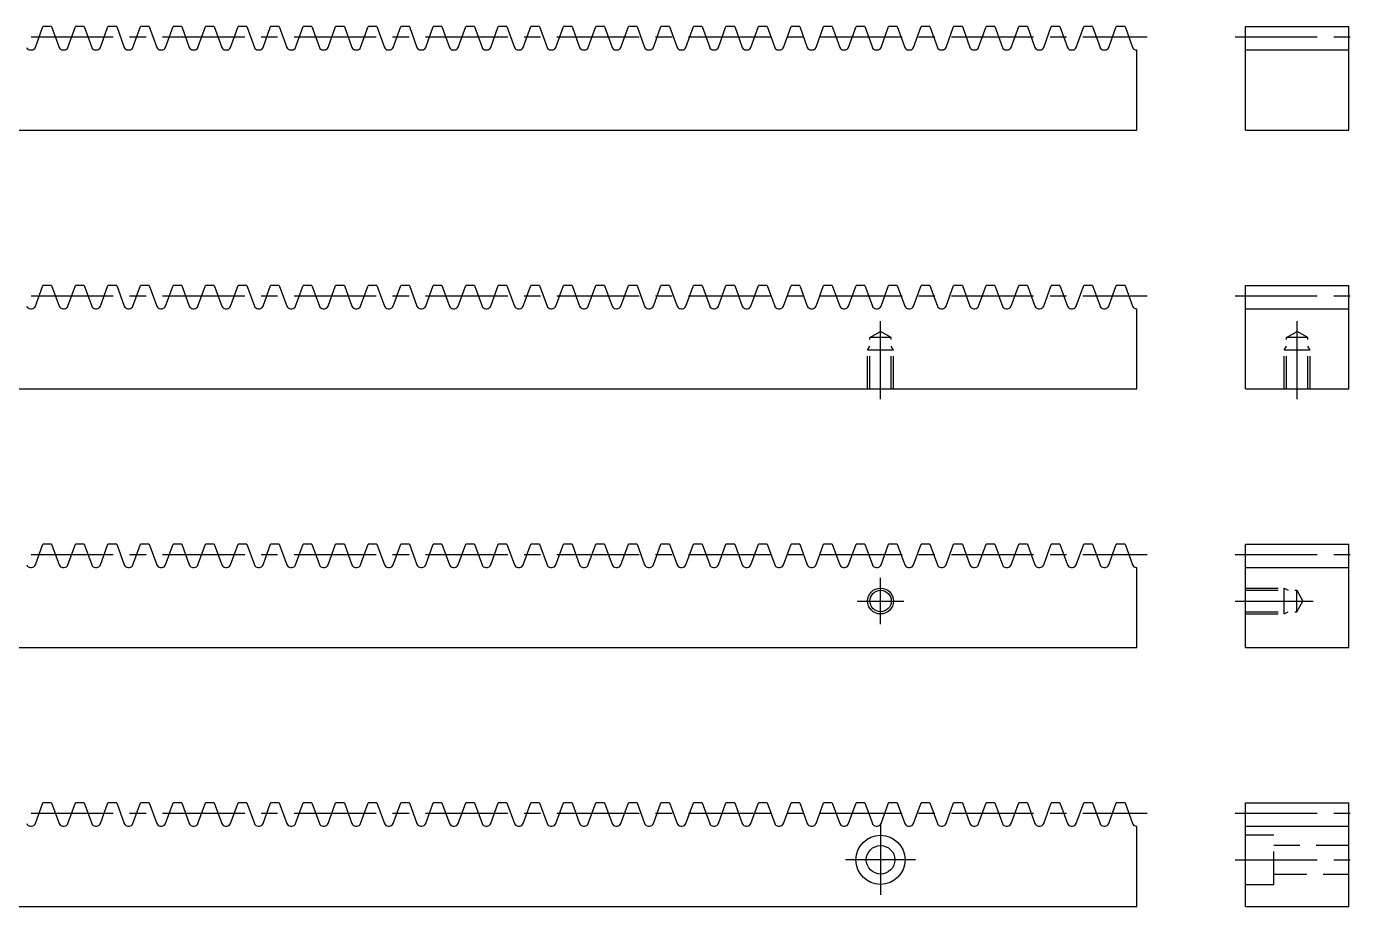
# Model space of a CAD drawing. Extents: x 0 to 1052, y -23 to 190.
# Drawn here: x 794.6 to 1052, y 20 to 190 of the extents above; entities that cross this region are included whole.
import ezdxf

# ---------------------------------------------------------------- set-up
doc = ezdxf.new("R2010")
doc.units = 0
doc.header["$LTSCALE"] = 0.5
doc.linetypes.add('CENTER', pattern=[50.8, 31.75, -6.35, 6.35, -6.35])
doc.linetypes.add('DASHED', pattern=[19.05, 12.7, -6.35])
for name, color, linetype in [('MSM_CENTER', 1, 'CENTER'), ('MSM_CONTINUOUS', 7, 'CONTINUOUS'), ('MSM_DASHED', 4, 'DASHED'), ('MSM_NARROW', 5, 'CONTINUOUS')]:
    doc.layers.add(name, color=color, linetype=linetype)

msp = doc.modelspace()

# ---------------------------------------------------------------- linework, layer by layer
at = {"layer": 'MSM_CENTER'}
for p, q in [((8, 188), (1011.02, 188)), ((1028, 188), (1052, 188)), ((8, 138), (1011.02, 138)), ((1028, 138), (1052, 138)), ((959.51, 118), (959.51, 133.09)), ((1040, 118), (1040, 133.09)), ((8, 88), (1011.02, 88)), ((1028, 88), (1052, 88)), ((959.51, 74.5), (959.51, 83.5)), ((955.01, 79), (964.01, 79)), ((1028, 79), (1043.09, 79)), ((8, 38), (1011.02, 38)), ((1028, 38), (1052, 38)), ((959.51, 35.75), (959.51, 22.25)), ((966.26, 29), (952.76, 29)), ((1028, 29), (1052, 29))]:
    msp.add_line(p, q, dxfattribs=at)
at = {"layer": 'MSM_CONTINUOUS'}
for p, q in [((796.24, 186), (797.69, 190)), ((799.38, 190), (797.69, 190)), ((799.38, 190), (800.84, 186)), ((802.52, 186), (803.98, 190)), ((805.66, 190), (803.98, 190)), ((805.66, 190), (807.12, 186)), ((808.8, 186), (810.26, 190)), ((811.95, 190), (810.26, 190)), ((811.95, 190), (813.4, 186)), ((815.09, 186), (816.54, 190)), ((818.23, 190), (816.54, 190)), ((818.23, 190), (819.69, 186)), ((821.37, 186), (822.83, 190)), ((824.51, 190), (822.83, 190)), ((824.51, 190), (825.97, 186)), ((827.65, 186), (829.11, 190)), ((830.8, 190), (829.11, 190)), ((830.8, 190), (832.25, 186)), ((833.94, 186), (835.39, 190)), ((837.08, 190), (835.39, 190)), ((837.08, 190), (838.54, 186)), ((840.22, 186), (841.68, 190)), ((843.36, 190), (841.68, 190)), ((843.36, 190), (844.82, 186)), ((846.5, 186), (847.96, 190)), ((849.65, 190), (847.96, 190)), ((849.65, 190), (851.1, 186)), ((852.79, 186), (854.24, 190)), ((855.93, 190), (854.24, 190)), ((855.93, 190), (857.38, 186)), ((859.07, 186), (860.53, 190)), ((862.21, 190), (860.53, 190)), ((862.21, 190), (863.67, 186)), ((865.35, 186), (866.81, 190)), ((868.5, 190), (866.81, 190)), ((868.5, 190), (869.95, 186)), ((871.64, 186), (873.09, 190)), ((874.78, 190), (873.09, 190)), ((874.78, 190), (876.23, 186)), ((877.92, 186), (879.38, 190)), ((881.06, 190), (879.38, 190)), ((881.06, 190), (882.52, 186)), ((884.2, 186), (885.66, 190)), ((887.34, 190), (885.66, 190)), ((887.34, 190), (888.8, 186)), ((890.49, 186), (891.94, 190)), ((893.63, 190), (891.94, 190)), ((893.63, 190), (895.08, 186)), ((896.77, 186), (898.23, 190)), ((899.91, 190), (898.23, 190)), ((899.91, 190), (901.37, 186)), ((903.05, 186), (904.51, 190)), ((906.19, 190), (904.51, 190)), ((906.19, 190), (907.65, 186)), ((909.34, 186), (910.79, 190)), ((912.48, 190), (910.79, 190)), ((912.48, 190), (913.93, 186)), ((915.62, 186), (917.08, 190)), ((918.76, 190), (917.08, 190)), ((918.76, 190), (920.22, 186)), ((921.9, 186), (923.36, 190)), ((925.04, 190), (923.36, 190)), ((925.04, 190), (926.5, 186)), ((928.19, 186), (929.64, 190)), ((931.33, 190), (929.64, 190)), ((931.33, 190), (932.78, 186)), ((934.47, 186), (935.92, 190)), ((937.61, 190), (935.92, 190)), ((937.61, 190), (939.07, 186)), ((940.75, 186), (942.21, 190)), ((943.89, 190), (942.21, 190)), ((943.89, 190), (945.35, 186)), ((947.04, 186), (948.49, 190)), ((950.18, 190), (948.49, 190)), ((950.18, 190), (951.63, 186)), ((953.32, 186), (954.77, 190)), ((956.46, 190), (954.77, 190)), ((956.46, 190), (957.92, 186)), ((959.6, 186), (961.06, 190)), ((962.74, 190), (961.06, 190)), ((962.74, 190), (964.2, 186)), ((965.88, 186), (967.34, 190)), ((969.03, 190), (967.34, 190)), ((969.03, 190), (970.48, 186)), ((972.17, 186), (973.62, 190)), ((975.31, 190), (973.62, 190)), ((975.31, 190), (976.77, 186)), ((978.45, 186), (979.91, 190)), ((981.59, 190), (979.91, 190)), ((981.59, 190), (983.05, 186)), ((984.73, 186), (986.19, 190)), ((987.88, 190), (986.19, 190)), ((987.88, 190), (989.33, 186)), ((991.02, 186), (992.47, 190)), ((994.16, 190), (992.47, 190)), ((994.16, 190), (995.62, 186)), ((997.3, 186), (998.76, 190)), ((1000.44, 190), (998.76, 190)), ((1000.44, 190), (1001.9, 186)), ((1003.58, 186), (1005.04, 190)), ((1006.73, 190), (1005.04, 190)), ((1006.73, 190), (1008.18, 186)), ((1030, 190), (1050, 190)), ((1030, 170), (1030, 190)), ((1050, 170), (1050, 190)), ((795.27, 185.5), (795.52, 185.5)), ((801.55, 185.5), (801.81, 185.5)), ((807.83, 185.5), (808.09, 185.5)), ((814.12, 185.5), (814.37, 185.5)), ((820.4, 185.5), (820.66, 185.5)), ((826.68, 185.5), (826.94, 185.5)), ((832.97, 185.5), (833.22, 185.5)), ((839.25, 185.5), (839.51, 185.5)), ((845.53, 185.5), (845.79, 185.5)), ((851.82, 185.5), (852.07, 185.5)), ((858.1, 185.5), (858.36, 185.5)), ((864.38, 185.5), (864.64, 185.5)), ((870.67, 185.5), (870.92, 185.5)), ((876.95, 185.5), (877.21, 185.5)), ((883.23, 185.5), (883.49, 185.5)), ((889.51, 185.5), (889.77, 185.5)), ((895.8, 185.5), (896.06, 185.5)), ((902.08, 185.5), (902.34, 185.5)), ((908.36, 185.5), (908.62, 185.5)), ((914.65, 185.5), (914.91, 185.5)), ((920.93, 185.5), (921.19, 185.5)), ((927.21, 185.5), (927.47, 185.5)), ((933.5, 185.5), (933.75, 185.5)), ((939.78, 185.5), (940.04, 185.5)), ((946.06, 185.5), (946.32, 185.5)), ((952.35, 185.5), (952.6, 185.5)), ((958.63, 185.5), (958.89, 185.5)), ((964.91, 185.5), (965.17, 185.5)), ((971.2, 185.5), (971.45, 185.5)), ((977.48, 185.5), (977.74, 185.5)), ((983.76, 185.5), (984.02, 185.5)), ((990.05, 185.5), (990.3, 185.5)), ((996.33, 185.5), (996.59, 185.5)), ((1002.61, 185.5), (1002.87, 185.5)), ((1008.9, 185.5), (1009.02, 185.5)), ((1009.02, 170), (1009.02, 185.5)), ((1030, 185.5), (1050, 185.5)), ((10, 170), (1009.02, 170)), ((1030, 170), (1050, 170)), ((796.24, 136), (797.69, 140)), ((799.38, 140), (797.69, 140)), ((799.38, 140), (800.84, 136)), ((802.52, 136), (803.98, 140)), ((805.66, 140), (803.98, 140)), ((805.66, 140), (807.12, 136)), ((808.8, 136), (810.26, 140)), ((811.95, 140), (810.26, 140)), ((811.95, 140), (813.4, 136)), ((815.09, 136), (816.54, 140)), ((818.23, 140), (816.54, 140)), ((818.23, 140), (819.69, 136)), ((821.37, 136), (822.83, 140)), ((824.51, 140), (822.83, 140)), ((824.51, 140), (825.97, 136)), ((827.65, 136), (829.11, 140)), ((830.8, 140), (829.11, 140)), ((830.8, 140), (832.25, 136)), ((833.94, 136), (835.39, 140)), ((837.08, 140), (835.39, 140)), ((837.08, 140), (838.54, 136)), ((840.22, 136), (841.68, 140)), ((843.36, 140), (841.68, 140)), ((843.36, 140), (844.82, 136)), ((846.5, 136), (847.96, 140)), ((849.65, 140), (847.96, 140)), ((849.65, 140), (851.1, 136)), ((852.79, 136), (854.24, 140)), ((855.93, 140), (854.24, 140)), ((855.93, 140), (857.38, 136)), ((859.07, 136), (860.53, 140)), ((862.21, 140), (860.53, 140)), ((862.21, 140), (863.67, 136)), ((865.35, 136), (866.81, 140)), ((868.5, 140), (866.81, 140)), ((868.5, 140), (869.95, 136)), ((871.64, 136), (873.09, 140)), ((874.78, 140), (873.09, 140)), ((874.78, 140), (876.23, 136)), ((877.92, 136), (879.38, 140)), ((881.06, 140), (879.38, 140)), ((881.06, 140), (882.52, 136)), ((884.2, 136), (885.66, 140)), ((887.34, 140), (885.66, 140)), ((887.34, 140), (888.8, 136)), ((890.49, 136), (891.94, 140)), ((893.63, 140), (891.94, 140)), ((893.63, 140), (895.08, 136)), ((896.77, 136), (898.23, 140)), ((899.91, 140), (898.23, 140)), ((899.91, 140), (901.37, 136)), ((903.05, 136), (904.51, 140)), ((906.19, 140), (904.51, 140)), ((906.19, 140), (907.65, 136)), ((909.34, 136), (910.79, 140)), ((912.48, 140), (910.79, 140)), ((912.48, 140), (913.93, 136)), ((915.62, 136), (917.08, 140)), ((918.76, 140), (917.08, 140)), ((918.76, 140), (920.22, 136)), ((921.9, 136), (923.36, 140)), ((925.04, 140), (923.36, 140)), ((925.04, 140), (926.5, 136)), ((928.19, 136), (929.64, 140)), ((931.33, 140), (929.64, 140)), ((931.33, 140), (932.78, 136)), ((934.47, 136), (935.92, 140)), ((937.61, 140), (935.92, 140)), ((937.61, 140), (939.07, 136)), ((940.75, 136), (942.21, 140)), ((943.89, 140), (942.21, 140)), ((943.89, 140), (945.35, 136)), ((947.04, 136), (948.49, 140)), ((950.18, 140), (948.49, 140)), ((950.18, 140), (951.63, 136)), ((953.32, 136), (954.77, 140)), ((956.46, 140), (954.77, 140)), ((956.46, 140), (957.92, 136)), ((959.6, 136), (961.06, 140)), ((962.74, 140), (961.06, 140)), ((962.74, 140), (964.2, 136)), ((965.88, 136), (967.34, 140)), ((969.03, 140), (967.34, 140)), ((969.03, 140), (970.48, 136)), ((972.17, 136), (973.62, 140)), ((975.31, 140), (973.62, 140)), ((975.31, 140), (976.77, 136)), ((978.45, 136), (979.91, 140)), ((981.59, 140), (979.91, 140)), ((981.59, 140), (983.05, 136)), ((984.73, 136), (986.19, 140)), ((987.88, 140), (986.19, 140)), ((987.88, 140), (989.33, 136)), ((991.02, 136), (992.47, 140)), ((994.16, 140), (992.47, 140)), ((994.16, 140), (995.62, 136)), ((997.3, 136), (998.76, 140)), ((1000.44, 140), (998.76, 140)), ((1000.44, 140), (1001.9, 136)), ((1003.58, 136), (1005.04, 140)), ((1006.73, 140), (1005.04, 140)), ((1006.73, 140), (1008.18, 136)), ((1030, 140), (1050, 140)), ((1030, 120), (1030, 140)), ((1050, 120), (1050, 140)), ((795.27, 135.5), (795.52, 135.5)), ((801.55, 135.5), (801.81, 135.5)), ((807.83, 135.5), (808.09, 135.5)), ((814.12, 135.5), (814.37, 135.5)), ((820.4, 135.5), (820.66, 135.5)), ((826.68, 135.5), (826.94, 135.5)), ((832.97, 135.5), (833.22, 135.5)), ((839.25, 135.5), (839.51, 135.5)), ((845.53, 135.5), (845.79, 135.5)), ((851.82, 135.5), (852.07, 135.5)), ((858.1, 135.5), (858.36, 135.5)), ((864.38, 135.5), (864.64, 135.5)), ((870.67, 135.5), (870.92, 135.5)), ((876.95, 135.5), (877.21, 135.5)), ((883.23, 135.5), (883.49, 135.5)), ((889.51, 135.5), (889.77, 135.5)), ((895.8, 135.5), (896.06, 135.5)), ((902.08, 135.5), (902.34, 135.5)), ((908.36, 135.5), (908.62, 135.5)), ((914.65, 135.5), (914.91, 135.5)), ((920.93, 135.5), (921.19, 135.5)), ((927.21, 135.5), (927.47, 135.5)), ((933.5, 135.5), (933.75, 135.5)), ((939.78, 135.5), (940.04, 135.5)), ((946.06, 135.5), (946.32, 135.5)), ((952.35, 135.5), (952.6, 135.5)), ((958.63, 135.5), (958.89, 135.5)), ((964.91, 135.5), (965.17, 135.5)), ((971.2, 135.5), (971.45, 135.5)), ((977.48, 135.5), (977.74, 135.5)), ((983.76, 135.5), (984.02, 135.5)), ((990.05, 135.5), (990.3, 135.5)), ((996.33, 135.5), (996.59, 135.5)), ((1002.61, 135.5), (1002.87, 135.5)), ((1008.9, 135.5), (1009.02, 135.5)), ((1009.02, 120), (1009.02, 135.5)), ((1030, 135.5), (1050, 135.5)), ((10, 120), (1009.02, 120)), ((1030, 120), (1050, 120)), ((796.24, 86), (797.69, 90)), ((799.38, 90), (797.69, 90)), ((799.38, 90), (800.84, 86)), ((802.52, 86), (803.98, 90)), ((805.66, 90), (803.98, 90)), ((805.66, 90), (807.12, 86)), ((808.8, 86), (810.26, 90)), ((811.95, 90), (810.26, 90)), ((811.95, 90), (813.4, 86)), ((815.09, 86), (816.54, 90)), ((818.23, 90), (816.54, 90)), ((818.23, 90), (819.69, 86)), ((821.37, 86), (822.83, 90)), ((824.51, 90), (822.83, 90)), ((824.51, 90), (825.97, 86)), ((827.65, 86), (829.11, 90)), ((830.8, 90), (829.11, 90)), ((830.8, 90), (832.25, 86)), ((833.94, 86), (835.39, 90)), ((837.08, 90), (835.39, 90)), ((837.08, 90), (838.54, 86)), ((840.22, 86), (841.68, 90)), ((843.36, 90), (841.68, 90)), ((843.36, 90), (844.82, 86)), ((846.5, 86), (847.96, 90)), ((849.65, 90), (847.96, 90)), ((849.65, 90), (851.1, 86)), ((852.79, 86), (854.24, 90)), ((855.93, 90), (854.24, 90)), ((855.93, 90), (857.38, 86)), ((859.07, 86), (860.53, 90)), ((862.21, 90), (860.53, 90)), ((862.21, 90), (863.67, 86)), ((865.35, 86), (866.81, 90)), ((868.5, 90), (866.81, 90)), ((868.5, 90), (869.95, 86)), ((871.64, 86), (873.09, 90)), ((874.78, 90), (873.09, 90)), ((874.78, 90), (876.23, 86)), ((877.92, 86), (879.38, 90)), ((881.06, 90), (879.38, 90)), ((881.06, 90), (882.52, 86)), ((884.2, 86), (885.66, 90)), ((887.34, 90), (885.66, 90)), ((887.34, 90), (888.8, 86)), ((890.49, 86), (891.94, 90)), ((893.63, 90), (891.94, 90)), ((893.63, 90), (895.08, 86)), ((896.77, 86), (898.23, 90)), ((899.91, 90), (898.23, 90)), ((899.91, 90), (901.37, 86)), ((903.05, 86), (904.51, 90)), ((906.19, 90), (904.51, 90)), ((906.19, 90), (907.65, 86)), ((909.34, 86), (910.79, 90)), ((912.48, 90), (910.79, 90)), ((912.48, 90), (913.93, 86)), ((915.62, 86), (917.08, 90)), ((918.76, 90), (917.08, 90)), ((918.76, 90), (920.22, 86)), ((921.9, 86), (923.36, 90)), ((925.04, 90), (923.36, 90)), ((925.04, 90), (926.5, 86)), ((928.19, 86), (929.64, 90)), ((931.33, 90), (929.64, 90)), ((931.33, 90), (932.78, 86)), ((934.47, 86), (935.92, 90)), ((937.61, 90), (935.92, 90)), ((937.61, 90), (939.07, 86)), ((940.75, 86), (942.21, 90)), ((943.89, 90), (942.21, 90)), ((943.89, 90), (945.35, 86)), ((947.04, 86), (948.49, 90)), ((950.18, 90), (948.49, 90)), ((950.18, 90), (951.63, 86)), ((953.32, 86), (954.77, 90)), ((956.46, 90), (954.77, 90)), ((956.46, 90), (957.92, 86)), ((959.6, 86), (961.06, 90)), ((962.74, 90), (961.06, 90)), ((962.74, 90), (964.2, 86)), ((965.88, 86), (967.34, 90)), ((969.03, 90), (967.34, 90)), ((969.03, 90), (970.48, 86)), ((972.17, 86), (973.62, 90)), ((975.31, 90), (973.62, 90)), ((975.31, 90), (976.77, 86)), ((978.45, 86), (979.91, 90)), ((981.59, 90), (979.91, 90)), ((981.59, 90), (983.05, 86)), ((984.73, 86), (986.19, 90)), ((987.88, 90), (986.19, 90)), ((987.88, 90), (989.33, 86)), ((991.02, 86), (992.47, 90)), ((994.16, 90), (992.47, 90)), ((994.16, 90), (995.62, 86)), ((997.3, 86), (998.76, 90)), ((1000.44, 90), (998.76, 90)), ((1000.44, 90), (1001.9, 86)), ((1003.58, 86), (1005.04, 90)), ((1006.73, 90), (1005.04, 90)), ((1006.73, 90), (1008.18, 86)), ((1030, 90), (1050, 90)), ((1030, 70), (1030, 90)), ((1050, 70), (1050, 90)), ((795.27, 85.5), (795.52, 85.5)), ((801.55, 85.5), (801.81, 85.5)), ((807.83, 85.5), (808.09, 85.5)), ((814.12, 85.5), (814.37, 85.5)), ((820.4, 85.5), (820.66, 85.5)), ((826.68, 85.5), (826.94, 85.5)), ((832.97, 85.5), (833.22, 85.5)), ((839.25, 85.5), (839.51, 85.5)), ((845.53, 85.5), (845.79, 85.5)), ((851.82, 85.5), (852.07, 85.5)), ((858.1, 85.5), (858.36, 85.5)), ((864.38, 85.5), (864.64, 85.5)), ((870.67, 85.5), (870.92, 85.5)), ((876.95, 85.5), (877.21, 85.5)), ((883.23, 85.5), (883.49, 85.5)), ((889.51, 85.5), (889.77, 85.5)), ((895.8, 85.5), (896.06, 85.5)), ((902.08, 85.5), (902.34, 85.5)), ((908.36, 85.5), (908.62, 85.5)), ((914.65, 85.5), (914.91, 85.5)), ((920.93, 85.5), (921.19, 85.5)), ((927.21, 85.5), (927.47, 85.5)), ((933.5, 85.5), (933.75, 85.5)), ((939.78, 85.5), (940.04, 85.5)), ((946.06, 85.5), (946.32, 85.5)), ((952.35, 85.5), (952.6, 85.5)), ((958.63, 85.5), (958.89, 85.5)), ((964.91, 85.5), (965.17, 85.5)), ((971.2, 85.5), (971.45, 85.5)), ((977.48, 85.5), (977.74, 85.5)), ((983.76, 85.5), (984.02, 85.5)), ((990.05, 85.5), (990.3, 85.5)), ((996.33, 85.5), (996.59, 85.5)), ((1002.61, 85.5), (1002.87, 85.5)), ((1008.9, 85.5), (1009.02, 85.5)), ((1009.02, 70), (1009.02, 85.5)), ((1030, 85.5), (1050, 85.5)), ((10, 70), (1009.02, 70)), ((1030, 70), (1050, 70)), ((796.24, 36), (797.69, 40)), ((799.38, 40), (797.69, 40)), ((799.38, 40), (800.84, 36)), ((802.52, 36), (803.98, 40)), ((805.66, 40), (803.98, 40)), ((805.66, 40), (807.12, 36)), ((808.8, 36), (810.26, 40)), ((811.95, 40), (810.26, 40)), ((811.95, 40), (813.4, 36)), ((815.09, 36), (816.54, 40)), ((818.23, 40), (816.54, 40)), ((818.23, 40), (819.69, 36)), ((821.37, 36), (822.83, 40)), ((824.51, 40), (822.83, 40)), ((824.51, 40), (825.97, 36)), ((827.65, 36), (829.11, 40)), ((830.8, 40), (829.11, 40)), ((830.8, 40), (832.25, 36)), ((833.94, 36), (835.39, 40)), ((837.08, 40), (835.39, 40)), ((837.08, 40), (838.54, 36)), ((840.22, 36), (841.68, 40)), ((843.36, 40), (841.68, 40)), ((843.36, 40), (844.82, 36)), ((846.5, 36), (847.96, 40)), ((849.65, 40), (847.96, 40)), ((849.65, 40), (851.1, 36)), ((852.79, 36), (854.24, 40)), ((855.93, 40), (854.24, 40)), ((855.93, 40), (857.38, 36)), ((859.07, 36), (860.53, 40)), ((862.21, 40), (860.53, 40)), ((862.21, 40), (863.67, 36)), ((865.35, 36), (866.81, 40)), ((868.5, 40), (866.81, 40)), ((868.5, 40), (869.95, 36)), ((871.64, 36), (873.09, 40)), ((874.78, 40), (873.09, 40)), ((874.78, 40), (876.23, 36)), ((877.92, 36), (879.38, 40)), ((881.06, 40), (879.38, 40)), ((881.06, 40), (882.52, 36)), ((884.2, 36), (885.66, 40)), ((887.34, 40), (885.66, 40)), ((887.34, 40), (888.8, 36)), ((890.49, 36), (891.94, 40)), ((893.63, 40), (891.94, 40)), ((893.63, 40), (895.08, 36)), ((896.77, 36), (898.23, 40)), ((899.91, 40), (898.23, 40)), ((899.91, 40), (901.37, 36)), ((903.05, 36), (904.51, 40)), ((906.19, 40), (904.51, 40)), ((906.19, 40), (907.65, 36)), ((909.34, 36), (910.79, 40)), ((912.48, 40), (910.79, 40)), ((912.48, 40), (913.93, 36)), ((915.62, 36), (917.08, 40)), ((918.76, 40), (917.08, 40)), ((918.76, 40), (920.22, 36)), ((921.9, 36), (923.36, 40)), ((925.04, 40), (923.36, 40)), ((925.04, 40), (926.5, 36)), ((928.19, 36), (929.64, 40)), ((931.33, 40), (929.64, 40)), ((931.33, 40), (932.78, 36)), ((934.47, 36), (935.92, 40)), ((937.61, 40), (935.92, 40)), ((937.61, 40), (939.07, 36)), ((940.75, 36), (942.21, 40)), ((943.89, 40), (942.21, 40)), ((943.89, 40), (945.35, 36)), ((947.04, 36), (948.49, 40)), ((950.18, 40), (948.49, 40)), ((950.18, 40), (951.63, 36)), ((953.32, 36), (954.77, 40)), ((956.46, 40), (954.77, 40)), ((956.46, 40), (957.92, 36)), ((959.6, 36), (961.06, 40)), ((962.74, 40), (961.06, 40)), ((962.74, 40), (964.2, 36)), ((965.88, 36), (967.34, 40)), ((969.03, 40), (967.34, 40)), ((969.03, 40), (970.48, 36)), ((972.17, 36), (973.62, 40)), ((975.31, 40), (973.62, 40)), ((975.31, 40), (976.77, 36)), ((978.45, 36), (979.91, 40)), ((981.59, 40), (979.91, 40)), ((981.59, 40), (983.05, 36)), ((984.73, 36), (986.19, 40)), ((987.88, 40), (986.19, 40)), ((987.88, 40), (989.33, 36)), ((991.02, 36), (992.47, 40)), ((994.16, 40), (992.47, 40)), ((994.16, 40), (995.62, 36)), ((997.3, 36), (998.76, 40)), ((1000.44, 40), (998.76, 40)), ((1000.44, 40), (1001.9, 36)), ((1003.58, 36), (1005.04, 40)), ((1006.73, 40), (1005.04, 40)), ((1006.73, 40), (1008.18, 36)), ((1030, 40), (1050, 40)), ((1030, 20), (1030, 40)), ((1050, 20), (1050, 40)), ((795.27, 35.5), (795.52, 35.5)), ((801.55, 35.5), (801.81, 35.5)), ((807.83, 35.5), (808.09, 35.5)), ((814.12, 35.5), (814.37, 35.5)), ((820.4, 35.5), (820.66, 35.5)), ((826.68, 35.5), (826.94, 35.5)), ((832.97, 35.5), (833.22, 35.5)), ((839.25, 35.5), (839.51, 35.5)), ((845.53, 35.5), (845.79, 35.5)), ((851.82, 35.5), (852.07, 35.5)), ((858.1, 35.5), (858.36, 35.5)), ((864.38, 35.5), (864.64, 35.5)), ((870.67, 35.5), (870.92, 35.5)), ((876.95, 35.5), (877.21, 35.5)), ((883.23, 35.5), (883.49, 35.5)), ((889.51, 35.5), (889.77, 35.5)), ((895.8, 35.5), (896.06, 35.5)), ((902.08, 35.5), (902.34, 35.5)), ((908.36, 35.5), (908.62, 35.5)), ((914.65, 35.5), (914.91, 35.5)), ((920.93, 35.5), (921.19, 35.5)), ((927.21, 35.5), (927.47, 35.5)), ((933.5, 35.5), (933.75, 35.5)), ((939.78, 35.5), (940.04, 35.5)), ((946.06, 35.5), (946.32, 35.5)), ((952.35, 35.5), (952.6, 35.5)), ((958.63, 35.5), (958.89, 35.5)), ((964.91, 35.5), (965.17, 35.5)), ((971.2, 35.5), (971.45, 35.5)), ((977.48, 35.5), (977.74, 35.5)), ((983.76, 35.5), (984.02, 35.5)), ((990.05, 35.5), (990.3, 35.5)), ((996.33, 35.5), (996.59, 35.5)), ((1002.61, 35.5), (1002.87, 35.5)), ((1008.9, 35.5), (1009.02, 35.5)), ((1009.02, 20), (1009.02, 35.5)), ((1030, 35.5), (1050, 35.5)), ((10, 20), (1009.02, 20)), ((1030, 20), (1050, 20))]:
    msp.add_line(p, q, dxfattribs=at)
for centre, radius in [((959.51, 79), 2.07), ((959.51, 29), 4.75), ((959.51, 29), 2.75)]:
    msp.add_circle(centre, radius, dxfattribs=at)
for centre, start, end in [((795.27, 186.26), 200, 270), ((795.52, 186.26), 270, 340), ((801.55, 186.26), 200, 270), ((801.81, 186.26), 270, 340), ((807.83, 186.26), 200, 270), ((808.09, 186.26), 270, 340), ((814.12, 186.26), 200, 270), ((814.37, 186.26), 270, 340), ((820.4, 186.26), 200, 270), ((820.66, 186.26), 270, 340), ((826.68, 186.26), 200, 270), ((826.94, 186.26), 270, 340), ((832.97, 186.26), 200, 270), ((833.22, 186.26), 270, 340), ((839.25, 186.26), 200, 270), ((839.51, 186.26), 270, 340), ((845.53, 186.26), 200, 270), ((845.79, 186.26), 270, 340), ((851.82, 186.26), 200, 270), ((852.07, 186.26), 270, 340), ((858.1, 186.26), 200, 270), ((858.36, 186.26), 270, 340), ((864.38, 186.26), 200, 270), ((864.64, 186.26), 270, 340), ((870.67, 186.26), 200, 270), ((870.92, 186.26), 270, 340), ((876.95, 186.26), 200, 270), ((877.21, 186.26), 270, 340), ((883.23, 186.26), 200, 270), ((883.49, 186.26), 270, 340), ((889.51, 186.26), 200, 270), ((889.77, 186.26), 270, 340), ((895.8, 186.26), 200, 270), ((896.06, 186.26), 270, 340), ((902.08, 186.26), 200, 270), ((902.34, 186.26), 270, 340), ((908.36, 186.26), 200, 270), ((908.62, 186.26), 270, 340), ((914.65, 186.26), 200, 270), ((914.91, 186.26), 270, 340), ((920.93, 186.26), 200, 270), ((921.19, 186.26), 270, 340), ((927.21, 186.26), 200, 270), ((927.47, 186.26), 270, 340), ((933.5, 186.26), 200, 270), ((933.75, 186.26), 270, 340), ((939.78, 186.26), 200, 270), ((940.04, 186.26), 270, 340), ((946.06, 186.26), 200, 270), ((946.32, 186.26), 270, 340), ((952.35, 186.26), 200, 270), ((952.6, 186.26), 270, 340), ((958.63, 186.26), 200, 270), ((958.89, 186.26), 270, 340), ((964.91, 186.26), 200, 270), ((965.17, 186.26), 270, 340), ((971.2, 186.26), 200, 270), ((971.45, 186.26), 270, 340), ((977.48, 186.26), 200, 270), ((977.74, 186.26), 270, 340), ((983.76, 186.26), 200, 270), ((984.02, 186.26), 270, 340), ((990.05, 186.26), 200, 270), ((990.3, 186.26), 270, 340), ((996.33, 186.26), 200, 270), ((996.59, 186.26), 270, 340), ((1002.61, 186.26), 200, 270), ((1002.87, 186.26), 270, 340), ((1008.9, 186.26), 200, 270), ((795.27, 136.26), 200, 270), ((795.52, 136.26), 270, 340), ((801.55, 136.26), 200, 270), ((801.81, 136.26), 270, 340), ((807.83, 136.26), 200, 270), ((808.09, 136.26), 270, 340), ((814.12, 136.26), 200, 270), ((814.37, 136.26), 270, 340), ((820.4, 136.26), 200, 270), ((820.66, 136.26), 270, 340), ((826.68, 136.26), 200, 270), ((826.94, 136.26), 270, 340), ((832.97, 136.26), 200, 270), ((833.22, 136.26), 270, 340), ((839.25, 136.26), 200, 270), ((839.51, 136.26), 270, 340), ((845.53, 136.26), 200, 270), ((845.79, 136.26), 270, 340), ((851.82, 136.26), 200, 270), ((852.07, 136.26), 270, 340), ((858.1, 136.26), 200, 270), ((858.36, 136.26), 270, 340), ((864.38, 136.26), 200, 270), ((864.64, 136.26), 270, 340), ((870.67, 136.26), 200, 270), ((870.92, 136.26), 270, 340), ((876.95, 136.26), 200, 270), ((877.21, 136.26), 270, 340), ((883.23, 136.26), 200, 270), ((883.49, 136.26), 270, 340), ((889.51, 136.26), 200, 270), ((889.77, 136.26), 270, 340), ((895.8, 136.26), 200, 270), ((896.06, 136.26), 270, 340), ((902.08, 136.26), 200, 270), ((902.34, 136.26), 270, 340), ((908.36, 136.26), 200, 270), ((908.62, 136.26), 270, 340), ((914.65, 136.26), 200, 270), ((914.91, 136.26), 270, 340), ((920.93, 136.26), 200, 270), ((921.19, 136.26), 270, 340), ((927.21, 136.26), 200, 270), ((927.47, 136.26), 270, 340), ((933.5, 136.26), 200, 270), ((933.75, 136.26), 270, 340), ((939.78, 136.26), 200, 270), ((940.04, 136.26), 270, 340), ((946.06, 136.26), 200, 270), ((946.32, 136.26), 270, 340), ((952.35, 136.26), 200, 270), ((952.6, 136.26), 270, 340), ((958.63, 136.26), 200, 270), ((958.89, 136.26), 270, 340), ((964.91, 136.26), 200, 270), ((965.17, 136.26), 270, 340), ((971.2, 136.26), 200, 270), ((971.45, 136.26), 270, 340), ((977.48, 136.26), 200, 270), ((977.74, 136.26), 270, 340), ((983.76, 136.26), 200, 270), ((984.02, 136.26), 270, 340), ((990.05, 136.26), 200, 270), ((990.3, 136.26), 270, 340), ((996.33, 136.26), 200, 270), ((996.59, 136.26), 270, 340), ((1002.61, 136.26), 200, 270), ((1002.87, 136.26), 270, 340), ((1008.9, 136.26), 200, 270), ((795.27, 86.26), 200, 270), ((795.52, 86.26), 270, 340), ((801.55, 86.26), 200, 270), ((801.81, 86.26), 270, 340), ((807.83, 86.26), 200, 270), ((808.09, 86.26), 270, 340), ((814.12, 86.26), 200, 270), ((814.37, 86.26), 270, 340), ((820.4, 86.26), 200, 270), ((820.66, 86.26), 270, 340), ((826.68, 86.26), 200, 270), ((826.94, 86.26), 270, 340), ((832.97, 86.26), 200, 270), ((833.22, 86.26), 270, 340), ((839.25, 86.26), 200, 270), ((839.51, 86.26), 270, 340), ((845.53, 86.26), 200, 270), ((845.79, 86.26), 270, 340), ((851.82, 86.26), 200, 270), ((852.07, 86.26), 270, 340), ((858.1, 86.26), 200, 270), ((858.36, 86.26), 270, 340), ((864.38, 86.26), 200, 270), ((864.64, 86.26), 270, 340), ((870.67, 86.26), 200, 270), ((870.92, 86.26), 270, 340), ((876.95, 86.26), 200, 270), ((877.21, 86.26), 270, 340), ((883.23, 86.26), 200, 270), ((883.49, 86.26), 270, 340), ((889.51, 86.26), 200, 270), ((889.77, 86.26), 270, 340), ((895.8, 86.26), 200, 270), ((896.06, 86.26), 270, 340), ((902.08, 86.26), 200, 270), ((902.34, 86.26), 270, 340), ((908.36, 86.26), 200, 270), ((908.62, 86.26), 270, 340), ((914.65, 86.26), 200, 270), ((914.91, 86.26), 270, 340), ((920.93, 86.26), 200, 270), ((921.19, 86.26), 270, 340), ((927.21, 86.26), 200, 270), ((927.47, 86.26), 270, 340), ((933.5, 86.26), 200, 270), ((933.75, 86.26), 270, 340), ((939.78, 86.26), 200, 270), ((940.04, 86.26), 270, 340), ((946.06, 86.26), 200, 270), ((946.32, 86.26), 270, 340), ((952.35, 86.26), 200, 270), ((952.6, 86.26), 270, 340), ((958.63, 86.26), 200, 270), ((958.89, 86.26), 270, 340), ((964.91, 86.26), 200, 270), ((965.17, 86.26), 270, 340), ((971.2, 86.26), 200, 270), ((971.45, 86.26), 270, 340), ((977.48, 86.26), 200, 270), ((977.74, 86.26), 270, 340), ((983.76, 86.26), 200, 270), ((984.02, 86.26), 270, 340), ((990.05, 86.26), 200, 270), ((990.3, 86.26), 270, 340), ((996.33, 86.26), 200, 270), ((996.59, 86.26), 270, 340), ((1002.61, 86.26), 200, 270), ((1002.87, 86.26), 270, 340), ((1008.9, 86.26), 200, 270), ((795.27, 36.26), 200, 270), ((795.52, 36.26), 270, 340), ((801.55, 36.26), 200, 270), ((801.81, 36.26), 270, 340), ((807.83, 36.26), 200, 270), ((808.09, 36.26), 270, 340), ((814.12, 36.26), 200, 270), ((814.37, 36.26), 270, 340), ((820.4, 36.26), 200, 270), ((820.66, 36.26), 270, 340), ((826.68, 36.26), 200, 270), ((826.94, 36.26), 270, 340), ((832.97, 36.26), 200, 270), ((833.22, 36.26), 270, 340), ((839.25, 36.26), 200, 270), ((839.51, 36.26), 270, 340), ((845.53, 36.26), 200, 270), ((845.79, 36.26), 270, 340), ((851.82, 36.26), 200, 270), ((852.07, 36.26), 270, 340), ((858.1, 36.26), 200, 270), ((858.36, 36.26), 270, 340), ((864.38, 36.26), 200, 270), ((864.64, 36.26), 270, 340), ((870.67, 36.26), 200, 270), ((870.92, 36.26), 270, 340), ((876.95, 36.26), 200, 270), ((877.21, 36.26), 270, 340), ((883.23, 36.26), 200, 270), ((883.49, 36.26), 270, 340), ((889.51, 36.26), 200, 270), ((889.77, 36.26), 270, 340), ((895.8, 36.26), 200, 270), ((896.06, 36.26), 270, 340), ((902.08, 36.26), 200, 270), ((902.34, 36.26), 270, 340), ((908.36, 36.26), 200, 270), ((908.62, 36.26), 270, 340), ((914.65, 36.26), 200, 270), ((914.91, 36.26), 270, 340), ((920.93, 36.26), 200, 270), ((921.19, 36.26), 270, 340), ((927.21, 36.26), 200, 270), ((927.47, 36.26), 270, 340), ((933.5, 36.26), 200, 270), ((933.75, 36.26), 270, 340), ((939.78, 36.26), 200, 270), ((940.04, 36.26), 270, 340), ((946.06, 36.26), 200, 270), ((946.32, 36.26), 270, 340), ((952.35, 36.26), 200, 270), ((952.6, 36.26), 270, 340), ((958.63, 36.26), 200, 270), ((958.89, 36.26), 270, 340), ((964.91, 36.26), 200, 270), ((965.17, 36.26), 270, 340), ((971.2, 36.26), 200, 270), ((971.45, 36.26), 270, 340), ((977.48, 36.26), 200, 270), ((977.74, 36.26), 270, 340), ((983.76, 36.26), 200, 270), ((984.02, 36.26), 270, 340), ((990.05, 36.26), 200, 270), ((990.3, 36.26), 270, 340), ((996.33, 36.26), 200, 270), ((996.59, 36.26), 270, 340), ((1002.61, 36.26), 200, 270), ((1002.87, 36.26), 270, 340), ((1008.9, 36.26), 200, 270)]:
    msp.add_arc(centre, 0.76, start, end, dxfattribs=at)
at = {"layer": 'MSM_DASHED'}
for p, q in [((957.44, 129.9), (959.51, 131.09)), ((961.58, 129.9), (957.44, 129.9)), ((957.44, 120), (957.44, 129.9)), ((961.58, 129.9), (959.51, 131.09)), ((961.58, 120), (961.58, 129.9)), ((1037.93, 129.9), (1040, 131.09)), ((1042.07, 129.9), (1037.93, 129.9)), ((1037.93, 120), (1037.93, 129.9)), ((1042.07, 129.9), (1040, 131.09)), ((1042.07, 120), (1042.07, 129.9)), ((957.01, 127.5), (957.44, 128.25)), ((962.01, 127.5), (957.01, 127.5)), ((957.01, 120), (957.01, 127.5)), ((962.01, 127.5), (961.58, 128.25)), ((962.01, 120), (962.01, 127.5)), ((1037.5, 127.5), (1037.93, 128.25)), ((1042.5, 127.5), (1037.5, 127.5)), ((1037.5, 120), (1037.5, 127.5)), ((1042.5, 127.5), (1042.07, 128.25)), ((1042.5, 120), (1042.5, 127.5)), ((1030, 81.5), (1037.5, 81.5)), ((1030, 81.07), (1039.9, 81.07)), ((1037.5, 76.5), (1037.5, 81.5)), ((1037.5, 81.5), (1038.25, 81.07)), ((1039.9, 76.93), (1039.9, 81.07)), ((1039.9, 81.07), (1041.09, 79)), ((1039.9, 76.93), (1041.09, 79)), ((1030, 76.93), (1039.9, 76.93)), ((1030, 76.5), (1037.5, 76.5)), ((1037.5, 76.5), (1038.25, 76.93)), ((1035.5, 33.75), (1030, 33.75)), ((1035.5, 24.25), (1035.5, 33.75)), ((1050, 31.75), (1035.5, 31.75)), ((1035.5, 26.25), (1050, 26.25)), ((1030, 24.25), (1035.5, 24.25))]:
    msp.add_line(p, q, dxfattribs=at)
at = {"layer": 'MSM_NARROW'}
msp.add_circle((959.51, 79), 2.5, dxfattribs=at)

doc.saveas('drawing.dxf')
